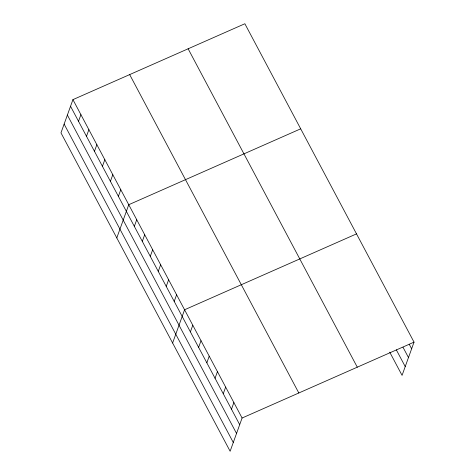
<?xml version="1.0" encoding="UTF-8"?>
<svg xmlns="http://www.w3.org/2000/svg" width="475" height="475" viewBox="0 0 475 475"><rect width="100%" height="100%" fill="white"/><g stroke="black" fill="none" stroke-linecap="round" stroke-linejoin="round"><path stroke-width="0.71" d="M72.93 99.637L60.972 132.863L230.132 451.25L242.09 418.024L414.028 342.137L244.868 23.75L72.93 99.637L242.09 418.024M78.512 121.291L80.904 114.647M86.486 136.301L88.878 129.657M94.466 151.311L96.853 144.667M102.44 166.321L104.832 159.677M110.414 181.331L112.807 174.687M118.388 196.341L120.781 189.697M116.791 237.928L128.755 204.707L300.693 128.82M134.336 226.361L136.729 219.717M142.31 241.371L144.703 234.727M150.284 256.381L152.677 249.737M158.258 271.391L160.651 264.747M166.232 286.401L168.625 279.757M174.206 301.411L176.599 294.767M172.615 342.997L184.579 309.771L356.517 233.884M190.398 331.883L192.791 325.238M198.615 347.35L201.008 340.706M206.833 362.811L209.226 356.167M215.05 378.278L217.443 371.634M223.268 393.739L225.661 387.095M231.479 409.207L233.872 402.562M414.028 342.137L402.07 375.363L389.743 352.165M409.242 344.274L411.635 348.787M403.002 347.243L408.482 357.556M396.328 349.838L405.228 366.593M188.13 48.794L357.289 367.181M129.669 74.593L298.828 392.985M70.537 106.281L239.697 424.674M67.379 115.051L236.538 433.443M64.125 124.088L233.284 442.48"/></g></svg>
